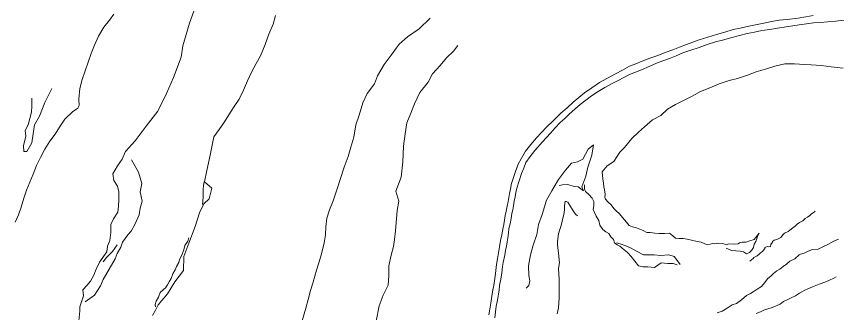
# Model space of a CAD drawing. Extents: x 683321 to 688873, y 7661944 to 7668387.
# Drawn here: x 685431.5 to 685851.1, y 7667732.7 to 7667884.7 of the extents above; entities that cross this region are included whole.
import ezdxf

# ---------------------------------------------------------------- set-up
doc = ezdxf.new("R2010")
doc.units = 0
doc.header["$MEASUREMENT"] = 0
doc.layers.add('01 CRESTA_Line', color=3, linetype='Continuous', lineweight=20)

msp = doc.modelspace()

# ---------------------------------------------------------------- linework, layer by layer
at = {"layer": '01 CRESTA_Line'}
for points in [[(685481.35, 7667885.82, 4372.53), (685479.06, 7667882.73, 4372.64), (685476.12, 7667879.14, 4372.77), (685473.4, 7667874.62, 4372.81), (685471.46, 7667870.01, 4372.86), (685469.78, 7667865.69, 4372.92), (685468.18, 7667861.34, 4372.97), (685466.6, 7667856.93, 4372.99), (685465.14, 7667852.45, 4373.04), (685463.96, 7667847.82, 4373.12), (685463.47, 7667842.34, 4373.16), (685463.55, 7667839.16, 4373.23), (685462.82, 7667837.68, 4373.3), (685460.21, 7667835.8, 4373.33), (685456.25, 7667832.19, 4373.4), (685453.55, 7667828, 4373.55), (685451.34, 7667824.52, 4373.6), (685448.66, 7667820.94, 4373.66), (685445.99, 7667816.82, 4373.67), (685443.74, 7667812.51, 4373.73), (685441.76, 7667808.37, 4373.79), (685439.99, 7667804.05, 4373.92), (685438.29, 7667799.88, 4374.08), (685436.66, 7667795.75, 4374.25), (685435.32, 7667791.67, 4374.38), (685433.97, 7667787.12, 4374.48), (685432.62, 7667783.23, 4374.56), (685430.82, 7667779.48, 4374.68)], [(685522.11, 7667887.35, 4371.33), (685519.9, 7667881.27, 4370.58), (685516.47, 7667869.66, 4370.54), (685515.77, 7667863.8, 4370.03), (685511.76, 7667853.42, 4370.84), (685508.14, 7667845.2, 4370.39), (685503.8, 7667836.29, 4370.84), (685497.88, 7667828.59, 4370.79), (685492.2, 7667821.04, 4371.41), (685487.24, 7667815.57, 4371.7), (685485.52, 7667811.61, 4371.84), (685483.12, 7667808.29, 4371.97), (685480.7, 7667804.14, 4372.12), (685481.28, 7667800.83, 4371.95), (685483.12, 7667797.96, 4370.82), (685483.82, 7667794.95, 4371.84), (685483.85, 7667790.92, 4372.17), (685483.74, 7667787.65, 4370.84), (685483.34, 7667784.58, 4372.15), (685481.15, 7667781.21, 4371.99), (685479.78, 7667778.31, 4372.82), (685479.78, 7667774.21, 4371.95), (685479.28, 7667770.05, 4372.07), (685478, 7667767.27, 4373.3), (685477.7, 7667764.24, 4373.02), (685473.89, 7667759.09, 4373.25), (685472.3, 7667755.48, 4372.85), (685471.1, 7667752.42, 4373.16), (685469.42, 7667749.29, 4373.21), (685467.48, 7667747.06, 4373.09), (685465.52, 7667744.8, 4373.04), (685465.81, 7667741.84, 4373.41), (685464.6, 7667738.17, 4374.44), (685463.86, 7667736.1, 4373.67), (685463.92, 7667734.17, 4372.66), (685463.39, 7667728.97, 4372.59)], [(685500.97, 7667731.83, 4351.74), (685502.53, 7667734.42, 4351.83), (685503.95, 7667737.24, 4352.63), (685508.71, 7667742.77, 4351.93), (685512.41, 7667748.94, 4352.59), (685516.88, 7667754.68, 4351.91), (685517.07, 7667761.93, 4352.53), (685519.56, 7667768.69, 4352.29), (685522.84, 7667777.31, 4352.6), (685525.04, 7667784.32, 4352.66), (685527.27, 7667788.79, 4352.78), (685529.93, 7667791.39, 4351.71), (685531.33, 7667796.82, 4351.78), (685527.63, 7667800.05, 4351.94), (685528.8, 7667805.87, 4352), (685530.57, 7667813.71, 4351.85), (685532.41, 7667823.08, 4350.54), (685535.16, 7667826.82, 4350.7), (685537.9, 7667830.82, 4350.75), (685540.83, 7667835.74, 4351.1), (685543.13, 7667839.06, 4351.13), (685545.38, 7667842.4, 4351.2), (685547.6, 7667846.99, 4351.12), (685549.63, 7667851.74, 4351.22), (685551.55, 7667856.22, 4351.29), (685553.95, 7667860.66, 4351.22), (685556.24, 7667864.57, 4351.17), (685558.53, 7667870.27, 4351.04), (685560.55, 7667875.58, 4351.05), (685562.64, 7667880.7, 4351.59), (685563.96, 7667885.19, 4351.4)], [(685642.92, 7667883.77, 4317.32), (685637.24, 7667878.4, 4317.4), (685631.3, 7667874.15, 4317.05), (685627.06, 7667870.42, 4316.57), (685623.06, 7667864.82, 4316.04), (685619.48, 7667860.03, 4315.9), (685616.08, 7667854.37, 4315.94), (685614.47, 7667850.26, 4316.17), (685610.69, 7667845.32, 4315.84), (685608.49, 7667840.49, 4315.66), (685606.65, 7667834.14, 4315.31), (685604.87, 7667829.29, 4315.18), (685603.88, 7667822.89, 4314.68), (685602.39, 7667817.81, 4315.12), (685601.02, 7667812.98, 4315.73), (685599.03, 7667807.51, 4316.06), (685597.05, 7667801.74, 4316.48), (685595.33, 7667796.52, 4316.48), (685593.3, 7667790.4, 4316.48), (685591.5, 7667785.71, 4316.23), (685590.05, 7667781.52, 4316.55), (685589.61, 7667777.14, 4316.76), (685589.46, 7667773.01, 4317.03), (685588.68, 7667768.87, 4316.86), (685587.45, 7667763.32, 4316.29), (685586.12, 7667759.12, 4315.89), (685584.89, 7667754.88, 4315.7), (685583.21, 7667748.78, 4315.92), (685581.83, 7667744.45, 4316.14), (685580.56, 7667740.01, 4316.17), (685579.47, 7667735.48, 4316), (685577.26, 7667728.53, 4316.33)], [(685838.62, 7667885.16, 4268.54), (685834.81, 7667884.45, 4268.39), (685830.99, 7667883.74, 4268.24), (685825.38, 7667883.1, 4268.24), (685821.23, 7667882.79, 4268.4), (685817.28, 7667882.03, 4268.16), (685813.33, 7667881.27, 4267.92), (685809.15, 7667880.41, 4267.94), (685804.97, 7667879.55, 4267.95), (685801.32, 7667878.74, 4267.86), (685797.67, 7667877.93, 4267.76), (685793.41, 7667876.65, 4267.7), (685789.15, 7667875.37, 4267.63), (685784.75, 7667874.01, 4267.55), (685780.35, 7667872.66, 4267.47), (685777.12, 7667871.49, 4267.46), (685773.89, 7667870.33, 4267.45), (685770.36, 7667868.99, 4267.32), (685766.83, 7667867.65, 4267.2), (685763.01, 7667866.18, 4267.14), (685759.19, 7667864.72, 4267.09), (685755.22, 7667863.27, 4267), (685751.24, 7667861.83, 4266.91), (685748.05, 7667860.49, 4266.79), (685744.85, 7667859.16, 4266.66), (685741.26, 7667857.22, 4266.5), (685737.67, 7667855.28, 4266.34), (685733.51, 7667853.05, 4266.31), (685729.36, 7667850.81, 4266.28), (685725.59, 7667848.2, 4266.16), (685721.82, 7667845.59, 4266.04), (685718.92, 7667843.23, 4265.97), (685716.02, 7667840.88, 4265.91), (685712.87, 7667838, 4265.73), (685709.71, 7667835.12, 4265.54), (685706.06, 7667831.59, 4265.41), (685702.4, 7667828.05, 4265.29), (685699.79, 7667825.34, 4265.24), (685697.17, 7667822.63, 4265.19), (685694.38, 7667819.16, 4264.98), (685691.6, 7667815.7, 4264.77), (685689.65, 7667812.27, 4264.66), (685687.7, 7667808.85, 4264.55), (685686.02, 7667803.76, 4264.49), (685684.34, 7667798.68, 4264.42), (685684.16, 7667797.18, 4264.44), (685683.4, 7667794.2, 4264.38), (685683.04, 7667792.13, 4264.18), (685682.69, 7667790.05, 4263.98), (685682.2, 7667787.59, 4263.85), (685681.71, 7667785.12, 4263.72), (685681.28, 7667782.81, 4263.7), (685680.86, 7667780.49, 4263.68), (685680.48, 7667778.21, 4263.64), (685680.09, 7667775.93, 4263.59), (685679.5, 7667772.99, 4263.47), (685678.91, 7667770.06, 4263.35), (685678.38, 7667766.9, 4263.28), (685677.86, 7667763.74, 4263.21), (685677.34, 7667760.8, 4263.18), (685676.81, 7667757.87, 4263.15), (685676.5, 7667754.84, 4263.12), (685676.19, 7667751.82, 4263.08), (685675.81, 7667749.46, 4262.99), (685675.43, 7667747.1, 4262.91), (685674.97, 7667744.9, 4262.84), (685674.51, 7667742.7, 4262.78), (685674.17, 7667740.37, 4262.72), (685673.83, 7667738.03, 4262.66), (685673.33, 7667735.02, 4262.59), (685672.82, 7667732.01, 4262.52)], [(685675.88, 7667730.58, 4262.49), (685676.3, 7667733.55, 4262.55), (685676.71, 7667736.52, 4262.61), (685677.27, 7667739.57, 4262.68), (685677.82, 7667742.62, 4262.76), (685678.1, 7667744.82, 4262.83), (685678.37, 7667747.02, 4262.9), (685678.96, 7667750.28, 4263), (685679.54, 7667753.54, 4263.09), (685679.94, 7667756.88, 4263.12), (685680.27, 7667758.88, 4263.18), (685681.03, 7667762.56, 4263.24), (685681.45, 7667764.91, 4263.27), (685681.86, 7667767.25, 4263.31), (685682.25, 7667769.37, 4263.36), (685682.63, 7667771.48, 4263.41), (685682.87, 7667773.81, 4263.47), (685683.11, 7667776.15, 4263.52), (685683.75, 7667778.69, 4263.46), (685684.23, 7667781.27, 4263.57), (685684.71, 7667783.86, 4263.68), (685685.07, 7667785.86, 4263.74), (685685.42, 7667787.86, 4263.81), (685685.87, 7667790.17, 4263.96), (685686.32, 7667792.48, 4264.12), (685686.74, 7667794.69, 4264.2), (685687.28, 7667796.81, 4264.21), (685688.44, 7667800.59, 4264.3), (685689.6, 7667804.36, 4264.39), (685690.72, 7667807.16, 4264.47), (685691.85, 7667809.95, 4264.54), (685694.09, 7667813.04, 4264.67), (685696.34, 7667816.13, 4264.8), (685700.31, 7667820.6, 4265), (685704.35, 7667824.9, 4265.22), (685706.84, 7667827.68, 4265.32), (685709.34, 7667830.45, 4265.42), (685711.66, 7667832.56, 4265.59), (685713.99, 7667834.67, 4265.76), (685716.78, 7667837.18, 4265.77), (685719.57, 7667839.69, 4265.77), (685722.45, 7667841.86, 4265.85), (685725.33, 7667844.03, 4265.92), (685728.71, 7667846.21, 4266.06), (685732.09, 7667848.4, 4266.19), (685735.49, 7667850.12, 4266.35), (685738.89, 7667851.84, 4266.5), (685741.83, 7667853.42, 4266.54), (685744.77, 7667855, 4266.58), (685747.88, 7667856.16, 4266.69), (685750.98, 7667857.31, 4266.8), (685754.74, 7667859.06, 4266.84), (685758.51, 7667860.81, 4266.88), (685761.85, 7667861.99, 4266.99), (685765.19, 7667863.18, 4267.1), (685768.57, 7667864.57, 4267.17), (685771.95, 7667865.97, 4267.25), (685776.12, 7667867.39, 4267.37), (685780.3, 7667868.82, 4267.5), (685784.53, 7667870.25, 4267.53), (685788.76, 7667871.68, 4267.57), (685792.89, 7667872.75, 4267.63), (685797.03, 7667873.82, 4267.68), (685801, 7667874.89, 4267.72), (685804.97, 7667875.97, 4267.76), (685808.7, 7667876.69, 4267.9), (685812.44, 7667877.41, 4268.04), (685816.45, 7667878.06, 4268.09), (685820.46, 7667878.71, 4268.14), (685825.97, 7667879.58, 4268.17), (685831.49, 7667880.45, 4268.2), (685835.13, 7667880.93, 4268.32), (685838.78, 7667881.41, 4268.43), (685842.36, 7667881.61, 4268.55), (685845.94, 7667881.82, 4268.67), (685850.22, 7667882.28, 4268.79), (685854.49, 7667882.74, 4268.9)], [(685656.98, 7667869.83, 4305.07), (685654.91, 7667866.95, 4305.22), (685651.24, 7667863.48, 4305), (685647.99, 7667859.6, 4304.89), (685644.06, 7667855.37, 4304.58), (685641.89, 7667851.06, 4303.96), (685637.65, 7667845.75, 4303.65), (685634.91, 7667840, 4303.68), (685633.05, 7667835.27, 4303.48), (685630.95, 7667830.32, 4302.73), (685630.16, 7667824.63, 4302.34), (685629.21, 7667818.28, 4302.19), (685628.88, 7667810.29, 4302.11), (685628.14, 7667802.4, 4302.25), (685625.32, 7667795.37, 4301.56), (685626.85, 7667790.22, 4301.39), (685626.09, 7667785.41, 4301.39), (685625.12, 7667775, 4301.31), (685624.74, 7667770.54, 4301.22), (685624.25, 7667766.97, 4301), (685623, 7667762.58, 4300.86), (685621.84, 7667757.17, 4300.57), (685621.77, 7667752.16, 4300.29), (685621.48, 7667747.25, 4300.34), (685618.88, 7667742.1, 4300.25), (685616.84, 7667736.77, 4299.97), (685615.4, 7667728.92, 4300.11)], [(685794.13, 7667766.14, 4279.24), (685796.8, 7667765.03, 4279.18), (685801.25, 7667764.59, 4278.91), (685803.09, 7667764.25, 4278.76), (685804.47, 7667763.31, 4278.48), (685806.07, 7667763.95, 4278.02), (685807.12, 7667764.99, 4277.98), (685808.13, 7667766.57, 4278.31), (685808.46, 7667768.28, 4278.5), (685809.34, 7667769.66, 4279.04), (685809.85, 7667770.91, 4279.26), (685810.19, 7667772.13, 4279.31), (685811.1, 7667773.83, 4279.3), (685808.39, 7667770.63, 4279.33), (685806.23, 7667769.95, 4279.41), (685804.3, 7667769.28, 4279.57), (685802.41, 7667769.17, 4279.63), (685800.94, 7667768.9, 4279.74), (685800.3, 7667768.38, 4280.03), (685798.16, 7667768.22, 4280.32), (685795.54, 7667768.47, 4280.18), (685795.03, 7667768.16, 4280.48), (685794.33, 7667767.88, 4280.49), (685792.38, 7667768.48, 4280.32), (685790.05, 7667768.66, 4279.61), (685788.1, 7667768.45, 4280.3), (685787.11, 7667768.55, 4280.51), (685784.81, 7667767.82, 4280.37), (685783.34, 7667768.4, 4280.09), (685781.35, 7667769.32, 4280.6), (685779.32, 7667769.62, 4279.99), (685776.44, 7667770.27, 4280.22), (685774.24, 7667770.85, 4280.21), (685772.13, 7667771.19, 4280.19), (685770.15, 7667771.19, 4280.52), (685768.29, 7667771.22, 4279.89), (685766.9, 7667772.49, 4280.48), (685765.17, 7667773.77, 4280.66), (685762.68, 7667773.7, 4280.81), (685759.84, 7667773.71, 4280.75), (685757.66, 7667773.89, 4280.58), (685755.26, 7667774.13, 4281.27), (685753.6, 7667774.17, 4280.79), (685751.68, 7667775.24, 4281.06), (685749.97, 7667775.93, 4281.2), (685748.31, 7667776.51, 4281.13), (685746.27, 7667777.01, 4281.44), (685744.52, 7667777.81, 4281.14), (685743.23, 7667779.51, 4281.55), (685741.12, 7667781.84, 4281.34), (685739.61, 7667783.65, 4281.53), (685738.03, 7667785.34, 4281.63), (685736.71, 7667786.49, 4281.62), (685735.33, 7667788.35, 4281.35), (685733.94, 7667789.69, 4281.47), (685732.51, 7667791.27, 4281.46), (685732.1, 7667792.23, 4281.33), (685732.39, 7667793.87, 4281.51), (685731.99, 7667795.94, 4281.78), (685731.58, 7667797.48, 4281.38), (685731.44, 7667799.44, 4281.43), (685731.1, 7667801.64, 4281.29), (685730.76, 7667805.24, 4281.24), (685733.34, 7667808.22, 4280.57), (685736.8, 7667810.56, 4280.88), (685739.75, 7667815.33, 4281.06), (685742.27, 7667817.69, 4281.03), (685745.96, 7667822.31, 4280.89), (685749.44, 7667825.57, 4280.98), (685752.5, 7667828.23, 4280.93), (685756.55, 7667831.73, 4281.09), (685760.81, 7667834.08, 4281.1), (685764.11, 7667837.28, 4281.13), (685768.31, 7667839.6, 4281.12), (685772.3, 7667841.75, 4281.13), (685776.87, 7667843.92, 4281.1), (685781.1, 7667846.25, 4281.17), (685785.79, 7667848.07, 4281.14), (685790.6, 7667850.13, 4281.15), (685795.64, 7667851.85, 4281.15), (685800.01, 7667852.91, 4281.05), (685805.04, 7667854.69, 4280.96), (685809.45, 7667856.38, 4280.91), (685814.3, 7667857.73, 4280.95), (685819.04, 7667859.25, 4280.96), (685824.15, 7667860.36, 4280.96), (685829.04, 7667860.43, 4280.92), (685834.12, 7667860.12, 4280.95), (685837.6, 7667859.89, 4280.87), (685842.66, 7667859.52, 4280.97), (685847.83, 7667858.93, 4281.15), (685853.89, 7667858.26, 4281.26)], [(685449.56, 7667847.79, 4371.89), (685446.07, 7667840.71, 4372.7), (685443.25, 7667833.74, 4370.67), (685440.75, 7667829.19, 4372.23), (685439.39, 7667820.11, 4372.02), (685436.91, 7667815.59, 4372.13), (685435.22, 7667815.61, 4372.05), (685435.06, 7667818.45, 4373.09), (685436.27, 7667823.42, 4372.52), (685436.05, 7667826.33, 4373.47), (685437.56, 7667829.21, 4373.36), (685439.18, 7667835.75, 4370.98), (685439.43, 7667838.75, 4372.41), (685439.35, 7667842.95, 4372.93)], [(685708.86, 7667798.14, 4270.52), (685710.56, 7667798.48, 4270.6), (685713.32, 7667798.74, 4271.03), (685716.56, 7667797.7, 4271.95), (685718.56, 7667797.56, 4273.3), (685721.22, 7667795.56, 4274.57), (685720.41, 7667797.6, 4274.18), (685722.37, 7667803.07, 4274), (685723.5, 7667807.66, 4273.49), (685725.54, 7667813.74, 4272.58), (685726.41, 7667818.93, 4272.9), (685723.68, 7667816.75, 4272.18), (685720.89, 7667811.71, 4272.97), (685718.16, 7667810.3, 4272.93), (685715.19, 7667809.64, 4271.64), (685712.11, 7667806.01, 4271.21), (685708.44, 7667801.27, 4270.48), (685706.29, 7667797.53, 4270.59), (685705.16, 7667795.46, 4270.23), (685702.35, 7667790.79, 4269.61), (685700.07, 7667783.41, 4268.2), (685698.33, 7667778.29, 4267.02), (685697.35, 7667773.09, 4266.49), (685695.61, 7667767.66, 4265.76), (685694.15, 7667762.72, 4265.28), (685693.18, 7667757.2, 4265.05), (685693.3, 7667752.27, 4264.22), (685693.78, 7667749.51, 4263.55), (685693.41, 7667747.13, 4263.54), (685691.95, 7667745.73, 4262.99)], [(685466.65, 7667738.82, 4373.79), (685471.42, 7667742.2, 4373.34), (685474.48, 7667746.86, 4372.18), (685475.78, 7667750.08, 4372.44), (685478.86, 7667755.4, 4373), (685481.92, 7667760.71, 4372.3), (685483.03, 7667763.43, 4371.9), (685484.81, 7667766.71, 4371.17), (685485.64, 7667769.21, 4370.72), (685488.47, 7667772.99, 4370.72), (685490.1, 7667774.85, 4370.75), (685492.1, 7667778.23, 4370.56), (685494.2, 7667783.3, 4371.31), (685494.67, 7667786.63, 4372.01), (685495.84, 7667790.26, 4371.02), (685494.7, 7667795, 4370.39), (685495.63, 7667799.19, 4370.87), (685493.94, 7667805.06, 4371.17), (685490.36, 7667811.33, 4371.45)], [(685527.4, 7667800.08, 4352.02), (685527.02, 7667798.16, 4351.67), (685526.88, 7667796.25, 4351.9), (685526.99, 7667794.75, 4352.07), (685526.94, 7667792.59, 4352.35), (685526.72, 7667790, 4352.59), (685526.55, 7667788.46, 4352.69)], [(685721.7, 7667798.49, 4275.24), (685721.75, 7667796.58, 4274.8), (685722.24, 7667795.07, 4275.26), (685723.96, 7667793.62, 4276.19), (685725.75, 7667791.82, 4276.78), (685726.53, 7667790.01, 4276.54), (685726.5, 7667787.79, 4275.66), (685726.23, 7667785.94, 4274.42), (685727.71, 7667782.61, 4274.23), (685729.13, 7667780.24, 4274.15), (685729.62, 7667777.94, 4274.2), (685731.19, 7667775.67, 4274.3), (685732.64, 7667774.57, 4274.45), (685734.15, 7667773.62, 4274.08), (685735.31, 7667772.02, 4273.98), (685736.51, 7667770.58, 4274), (685737.14, 7667768.98, 4273.59), (685738.47, 7667767.92, 4273.64), (685739.88, 7667767.17, 4273.59), (685740.8, 7667766.29, 4273.86), (685742, 7667765.36, 4273.91), (685743.71, 7667763.93, 4273.89), (685745.65, 7667761.86, 4274.33), (685749.3, 7667757.19, 4275.59), (685751.69, 7667756.6, 4275.39), (685754.07, 7667756.55, 4275.06), (685757.6, 7667756.34, 4274.95), (685760.9, 7667758.76, 4274.23), (685764.38, 7667758.38, 4273.92), (685767.01, 7667758.27, 4273.35), (685769.11, 7667757.64, 4273.22)], [(685707.89, 7667732.62, 4272.29), (685708.46, 7667735.63, 4272.57), (685708.78, 7667740.77, 4272.94), (685708.87, 7667745.68, 4272.8), (685708.79, 7667750.08, 4272.94), (685708.42, 7667755.7, 4272.94), (685708.93, 7667758.7, 4272.95), (685708.42, 7667763.59, 4272.91), (685707.93, 7667767.93, 4272.85), (685707.93, 7667769.59, 4272.4), (685708.56, 7667773.51, 4272.33), (685709.18, 7667775.73, 4272.44), (685709.82, 7667777.81, 4272.52), (685710.35, 7667779.93, 4272.69), (685710.77, 7667781.51, 4272.81), (685711.15, 7667783.47, 4272.77), (685711.48, 7667785.73, 4272.87), (685711.59, 7667787.86, 4272.88), (685711.9, 7667790.26, 4272.45), (685713.23, 7667789.63, 4272.51), (685714.14, 7667788.25, 4272.79), (685715.96, 7667785.29, 4272.73), (685717.21, 7667783.52, 4272.74), (685718.18, 7667782.7, 4272.53)], [(685806.21, 7667759.56, 4275.61), (685807.15, 7667760.17, 4275.91), (685807.88, 7667760.97, 4275.97), (685808.32, 7667761.35, 4276.11), (685809.97, 7667762.33, 4276.57), (685811.01, 7667763.08, 4276.55), (685811.72, 7667763.72, 4276.65), (685812.65, 7667764.5, 4276.96), (685813.27, 7667765.16, 4277.29), (685813.87, 7667766.09, 4277.65), (685813.99, 7667766.51, 4277.87), (685815.2, 7667767.02, 4278.22), (685815.68, 7667766.94, 4278.16), (685816.78, 7667767.11, 4278.16), (685816.98, 7667767.98, 4278.15), (685817.77, 7667769.31, 4278.41), (685817.81, 7667769.53, 4278.44), (685818.7, 7667770.22, 4278.22), (685820.02, 7667770.61, 4278.26), (685820.66, 7667770.9, 4278.26), (685822.11, 7667771.68, 4278.45), (685822.58, 7667772.25, 4278.86), (685823.34, 7667773.23, 4279.32), (685823.95, 7667773.86, 4279.48), (685825.8, 7667774.7, 4279.66), (685826.71, 7667775.35, 4279.56), (685828.18, 7667776.52, 4279.58), (685829.45, 7667777.5, 4279.63), (685830.48, 7667778.52, 4279.51), (685831.65, 7667779.27, 4279.58), (685833.27, 7667780.19, 4279.82), (685834.6, 7667781.36, 4279.85), (685835.73, 7667781.99, 4279.91), (685836.99, 7667782.91, 4279.87), (685837.81, 7667783.69, 4279.86), (685839.09, 7667784.67, 4279.98), (685839.7, 7667785.14, 4280.02)], [(685502.5, 7667736.12, 4352.77), (685502.35, 7667737.4, 4353.08), (685502.89, 7667739.04, 4352.71), (685504.07, 7667741.2, 4352.72), (685505.03, 7667743.51, 4352.87), (685506.63, 7667745.08, 4352.59), (685507.61, 7667745.84, 4352.67), (685508.76, 7667747.41, 4352.31), (685509.63, 7667749.03, 4352.65), (685510.58, 7667750.64, 4352.74), (685511.37, 7667753.09, 4352.57), (685512.68, 7667755.15, 4352.45), (685513.22, 7667756.79, 4352.71), (685514.58, 7667758.89, 4352.59), (685514.88, 7667760.42, 4352.75), (685515.82, 7667762.22, 4352.77), (685517.01, 7667765.26, 4352.44), (685517.55, 7667767.53, 4352.28), (685519.16, 7667769.8, 4352.62), (685519.67, 7667771.49, 4352.78)], [(685789.58, 7667733.08, 4270.95), (685792.07, 7667734, 4271.18), (685794.63, 7667735.56, 4271.16), (685797.19, 7667737.18, 4271.2), (685799.44, 7667737.92, 4271.42), (685802.01, 7667739.7, 4271.97), (685804.56, 7667741.98, 4272.32), (685806.67, 7667742.96, 4272.18), (685807.93, 7667743.89, 4272.76), (685810.07, 7667745.23, 4273.03), (685812.24, 7667746.63, 4273.31), (685813.71, 7667748.48, 4274.24), (685815.45, 7667750.61, 4274.89), (685817.01, 7667751.87, 4275.18), (685818.28, 7667753.25, 4275.61), (685820.11, 7667754.66, 4275.8), (685821.63, 7667755.48, 4276.06), (685823.2, 7667756.86, 4276.6), (685825.04, 7667757.95, 4277.06), (685826.77, 7667759.45, 4277.74), (685829.18, 7667760.74, 4278.51), (685831.47, 7667762.81, 4278.58), (685832.16, 7667763.09, 4278.97), (685834.09, 7667763.64, 4279), (685836.07, 7667764.68, 4279.05), (685838.2, 7667765.49, 4279.38), (685841.1, 7667765.68, 4279.23), (685843.6, 7667766.81, 4279.07), (685846.15, 7667768.01, 4278.81), (685849.14, 7667769.72, 4278.7), (685851.63, 7667770.77, 4278.98)], [(685475.88, 7667759.19, 4372.74), (685477.47, 7667761.47, 4373.12), (685480.56, 7667764.4, 4372.61), (685483, 7667767.86, 4372.24)], [(685738.11, 7667768.93, 4273.52), (685739.97, 7667768.43, 4273.51), (685742.91, 7667767.42, 4274.03), (685745.28, 7667766.28, 4274.35), (685748.6, 7667764.44, 4274.8), (685752, 7667762.78, 4274.14), (685755.34, 7667762.69, 4274.09), (685757.39, 7667762.85, 4274.04), (685760.55, 7667762.36, 4273.8), (685764.89, 7667762.72, 4273.89), (685767.56, 7667761.91, 4273.33), (685769.76, 7667759.1, 4272.78), (685770.58, 7667757.8, 4272.2)], [(685850.37, 7667751.46, 4268.29), (685849.13, 7667750.92, 4268.23), (685847.01, 7667749.85, 4268.21), (685845.04, 7667748.96, 4268.18), (685841.71, 7667747.72, 4268.07), (685838.23, 7667746.36, 4268.1), (685835.88, 7667745.44, 4268.12), (685834.34, 7667744.64, 4268.25), (685831.65, 7667743.25, 4268.26), (685829.63, 7667741.77, 4268.17), (685828.06, 7667741.12, 4268.12), (685825.66, 7667739.92, 4268.3), (685823.5, 7667738.83, 4268.3), (685821.8, 7667737.5, 4268.33), (685819.28, 7667736.44, 4268.31), (685817.08, 7667735.73, 4268.27), (685813.78, 7667734.68, 4268.33), (685811.69, 7667733.57, 4268.33), (685809.53, 7667732.69, 4268.22)]]:
    msp.add_polyline3d(points, dxfattribs=at)

doc.saveas('drawing.dxf')
